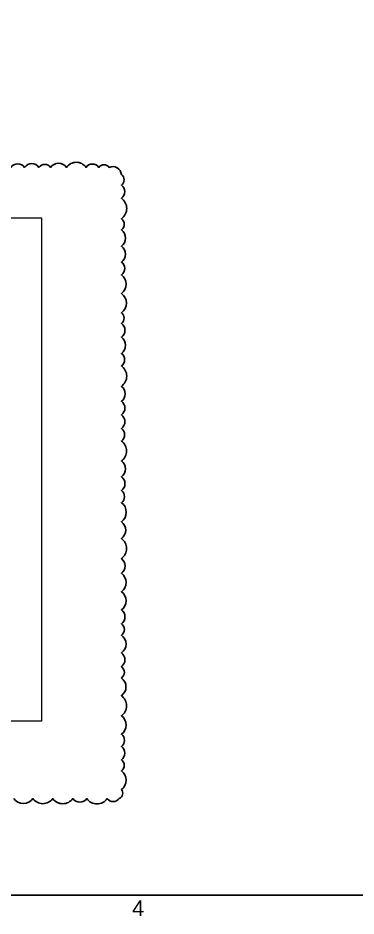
# Model space of a CAD drawing. Header units: inches. Extents: x 0.9 to 36.3, y 0.7 to 23.3.
# Drawn here: x 9.02 to 13.42, y 0.74 to 12.42 of the extents above; entities that cross this region are included whole.
import ezdxf

# ---------------------------------------------------------------- set-up
doc = ezdxf.new("R2010")
doc.units = ezdxf.units.IN
doc.linetypes.add('DASHED2', pattern=[0.375, 0.25, -0.125])
doc.layers.add('Clouds', color=250, linetype='Continuous')
doc.layers.add('PDF_Text', color=7, linetype='Continuous')
doc.layers.add('PDF_Geometry', color=7, linetype='Continuous', lineweight=9, true_color=0x777777)
doc.layers.add('SOLAR PANEL', color=7, linetype='Continuous', lineweight=15, true_color=0x2c31a6)
doc.styles.add('PDF GillSansMTCondensed', font='arial.ttf')

msp = doc.modelspace()

# ---------------------------------------------------------------- linework, layer by layer
at = {"layer": 'Clouds', "linetype": 'Continuous'}
msp.add_lwpolyline([(8.964, 2.266, 0.520567), (9.214, 2.266, 0.520567), (9.471, 2.266, 0.520567), (9.732, 2.266, 0.520567), (9.914, 2.266, 0.520567), (10.18, 2.266, 0.520567), (10.335, 2.266, 0.520567), (10.364, 2.383, 0.520567), (10.364, 2.626, 0.520567), (10.364, 2.769, 0.520567), (10.364, 2.944, 0.520567), (10.364, 3.101, 0.520567), (10.364, 3.342, 0.520567), (10.364, 3.603, 0.520567), (10.364, 3.833, 0.520567), (10.364, 3.981, 0.520567), (10.364, 4.159, 0.520567), (10.364, 4.39, 0.520567), (10.364, 4.539, 0.520567), (10.364, 4.719, 0.520567), (10.364, 4.955, 0.520567), (10.364, 5.195, 0.520567), (10.364, 5.387, 0.520567), (10.364, 5.648, 0.520567), (10.364, 5.866, 0.520567), (10.364, 6.113, 0.520567), (10.364, 6.271, 0.520567), (10.364, 6.452, 0.520567), (10.364, 6.656, 0.520567), (10.364, 6.916, 0.520567), (10.364, 7.079, 0.520567), (10.364, 7.256, 0.520567), (10.364, 7.433, 0.520567), (10.364, 7.627, 0.520567), (10.364, 7.893, 0.520567), (10.364, 8.055, 0.520567), (10.364, 8.267, 0.520567), (10.364, 8.446, 0.520567), (10.364, 8.583, 0.520567), (10.364, 8.835, 0.520567), (10.364, 9.077, 0.520567), (10.364, 9.244, 0.520567), (10.364, 9.449, 0.520567), (10.364, 9.661, 0.520567), (10.364, 9.807, 0.520567), (10.364, 10.074, 0.520567), (10.364, 10.245, 0.520567), (10.364, 10.382, 0.520567), (10.206, 10.475, 0.520567), (10.071, 10.475, 0.520567), (9.904, 10.475, 0.520567), (9.65, 10.475, 0.520567), (9.444, 10.475, 0.520567), (9.292, 10.475, 0.520567), (9.106, 10.475, 0.520567), (8.928, 10.475, 0.520567)], format="xyb", dxfattribs=at)
at = {"layer": 'PDF_Geometry', "linetype": 'ByBlock'}
msp.add_lwpolyline([(32.364, 1.008), (1.135, 1.008), (32.364, 1.008), (32.364, 22.993), (1.135, 22.993), (32.364, 22.993)], close=True, dxfattribs=at)
at = {"layer": 'SOLAR PANEL', "linetype": 'Continuous', "ltscale": 6}
for p, q in [((2.773, 9.82), (9.323, 9.82)), ((9.323, 9.82), (9.323, 3.27))]:
    msp.add_line(p, q, dxfattribs=at)
at = {"layer": 'SOLAR PANEL', "linetype": 'DASHED2', "ltscale": 6}
msp.add_line((9.323, 3.27), (8.893, 3.27), dxfattribs=at)

# ---------------------------------------------------------------- texts
at = {"layer": 'PDF_Text', "linetype": 'ByBlock', "insert": (10.503, 0.84), "char_height": 0.204, "attachment_point": 4, "style": 'PDF GillSansMTCondensed'}
msp.add_mtext('4', dxfattribs=at)

doc.saveas('drawing.dxf')
